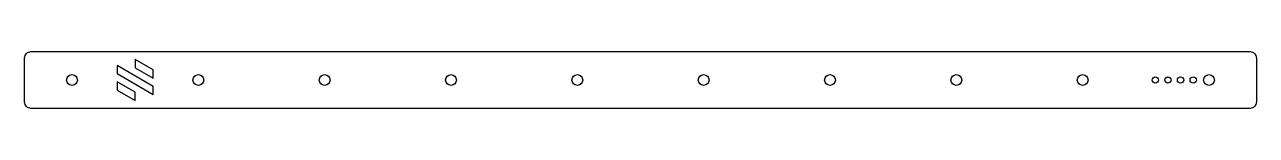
# Model space of a CAD drawing. Header units: millimetres. Extents: x -390 to 0, y 90 to 108.
import ezdxf

# ---------------------------------------------------------------- set-up
doc = ezdxf.new("R2010")
doc.units = ezdxf.units.MM
doc.layers.get('0').update_dxf_attribs({"linetype": 'CONTINUOUS'})

msp = doc.modelspace()

# ---------------------------------------------------------------- linework, layer by layer
msp.add_lwpolyline([(-2, 108, -0.414214), (0, 106), (0, 92, -0.414214), (-2, 90), (-388, 90, -0.414214), (-390, 92), (-390, 106, -0.414214), (-388, 108)], format="xyb", close=True)
for points in [[(-349.26, 99.59), (-349.26, 102.18), (-355, 105.5), (-355, 102.9)], [(-349.26, 94.39), (-349.26, 96.99), (-360.74, 103.61), (-360.74, 101.01)], [(-355, 95.1), (-360.74, 98.41), (-360.74, 95.82), (-355, 92.5)]]:
    msp.add_lwpolyline(points, close=True)
for centre, radius in [((-375, 99), 1.7), ((-335, 99), 1.7), ((-295, 99), 1.7), ((-255, 99), 1.7), ((-215, 99), 1.7), ((-175, 99), 1.7), ((-135, 99), 1.7), ((-95, 99), 1.7), ((-55, 99), 1.7), ((-32, 99), 1), ((-28, 99), 1), ((-24, 99), 1), ((-20, 99), 1), ((-15, 99), 1.7)]:
    msp.add_circle(centre, radius)

doc.saveas('drawing.dxf')
